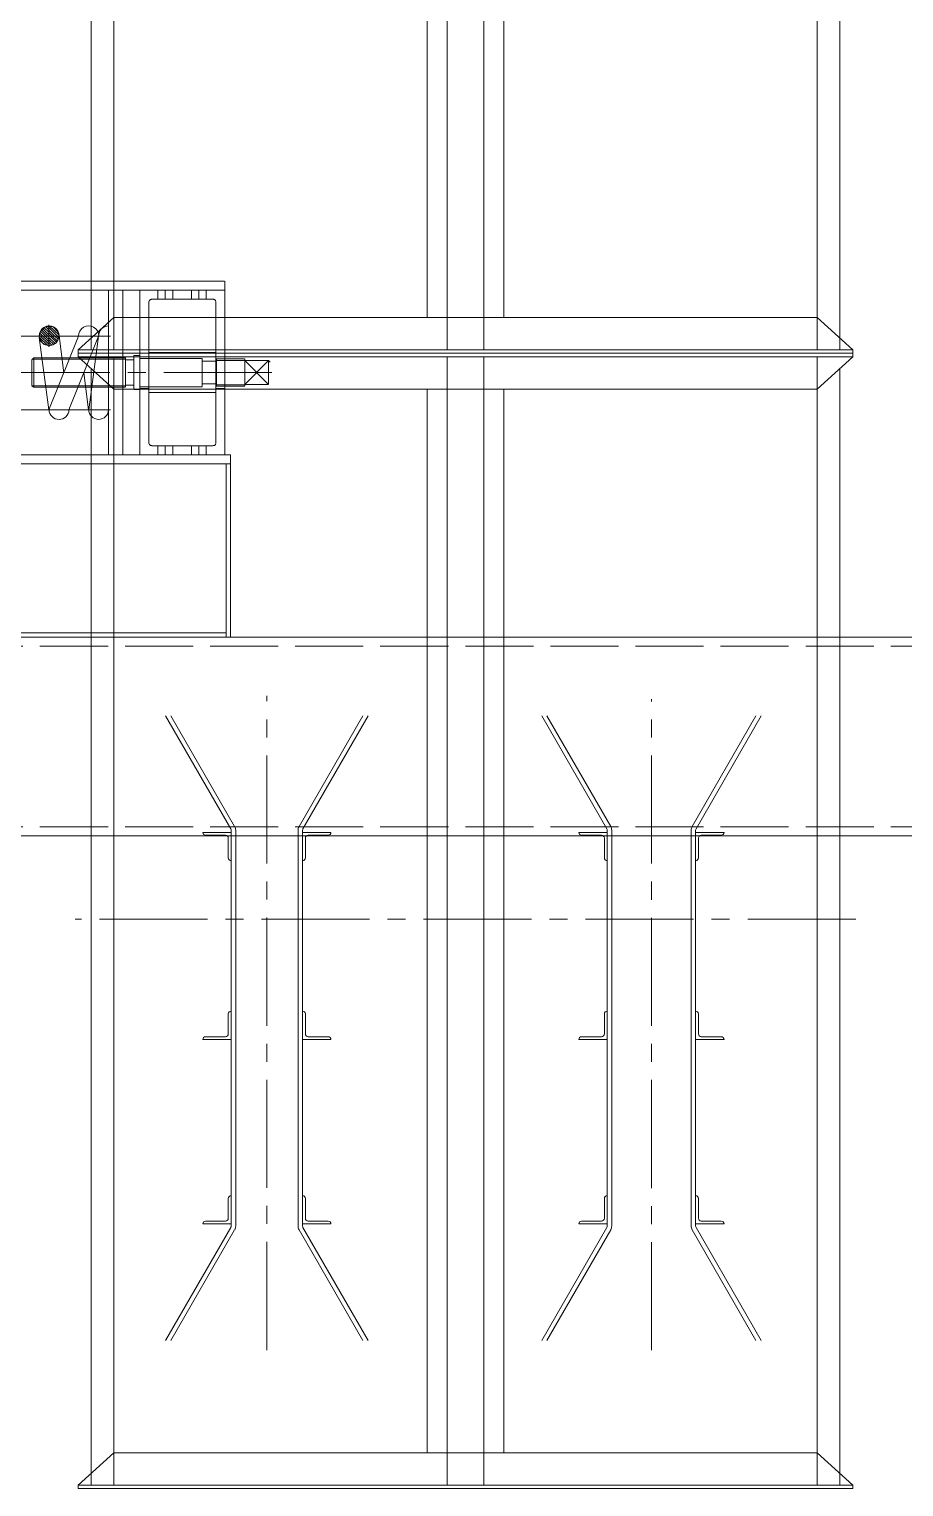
# Model space of a CAD drawing. Header units: millimetres. Extents: x 163705 to 1616509, y 81827 to 302547.
# Drawn here: x 1448117 to 1449659, y 141563 to 144131 of the extents above; entities that cross this region are included whole.
import ezdxf

# ---------------------------------------------------------------- set-up
doc = ezdxf.new("R2010")
doc.units = ezdxf.units.MM
doc.header["$LTSCALE"] = 10
doc.linetypes.add('ACAD_ISO02W100', pattern=[15, 12, -3])
doc.linetypes.add('CENTER2', pattern=[28.575, 19.05, -3.175, 3.175, -3.175])
for name, color, linetype, lineweight in [('1-中心线', 1, 'CENTER2', 0), ('1-建筑轮廓', 7, 'Continuous', 20), ('1-虚线', 8, 'ACAD_ISO02W100', 0), ('1-设备轮廓', 2, 'Continuous', 18), ('1-钢构', 6, 'Continuous', 0)]:
    doc.layers.add(name, color=color, linetype=linetype, lineweight=lineweight)

# ---------------------------------------------------------------- blocks, each defined once
blk = doc.blocks.new('*U297')
for p, q in [((0, 350), (8100, 350)), ((0, 0), (8100, 0))]:
    blk.add_line(p, q)
at = {"layer": '1-虚线'}
for p, q in [((0, 334), (8100, 334)), ((0, 16), (8100, 16))]:
    blk.add_line(p, q, dxfattribs=at)
blk = doc.blocks.new('NE50-正视图')
for p, q in [((1349.9, 6006), (1349.9, 7994)), ((1937.4, 6006), (1937.4, 7994)), ((2002.4, 6006), (2002.4, 7994)), ((2589.9, 7994), (2589.9, 6006)), ((1309.9, 6006), (1309.9, 7973.2)), ((2629.9, 6006), (2629.9, 7973.2)), ((1902.4, 6063), (1902.4, 7937)), ((2037.4, 6063), (2037.4, 7937)), ((2589.9, 6006), (1349.9, 6006)), ((1349.9, 4006), (1349.9, 5994)), ((1349.9, 5994), (2589.9, 5994)), ((1937.4, 4006), (1937.4, 5994)), ((2002.4, 4006), (2002.4, 5994)), ((2589.9, 5994), (2589.9, 4006)), ((1309.9, 4006), (1309.9, 5973.2)), ((2629.9, 4006), (2629.9, 5973.2)), ((1902.4, 4063), (1902.4, 5937)), ((2037.4, 4063), (2037.4, 5937)), ((1556, 5162.3), (1441.2, 5361.1)), ((1562.9, 5166.3), (1450.4, 5361.1)), ((1676.4, 5166.3), (1788.9, 5361.1)), ((1683.3, 5162.3), (1798.1, 5361.1)), ((2219, 5162.3), (2104.2, 5361.1)), ((2225.9, 5166.3), (2113.4, 5361.1)), ((2369.4, 5166.3), (2481.9, 5361.1)), ((2376.3, 5162.3), (2491.1, 5361.1)), ((1506.7, 5156.1), (1556.7, 5156.1)), ((1511.7, 5151.1), (1546.7, 5151.1)), ((1551.7, 5111.1), (1551.7, 5146.1)), ((1556.7, 4462.5), (1556.7, 5159.8)), ((1564.7, 4462.5), (1564.7, 5159.8)), ((1674.7, 4462.5), (1674.7, 5159.8)), ((1682.7, 4462.5), (1682.7, 5159.8)), ((1682.7, 5156.1), (1732.7, 5156.1)), ((1687.7, 5111.1), (1687.7, 5146.1)), ((1692.7, 5151.1), (1727.7, 5151.1)), ((2169.7, 5156.1), (2219.7, 5156.1)), ((2174.7, 5151.1), (2209.7, 5151.1)), ((2214.7, 5111.1), (2214.7, 5146.1)), ((2219.7, 4462.5), (2219.7, 5159.8)), ((2227.7, 4462.5), (2227.7, 5159.8)), ((2367.7, 4462.5), (2367.7, 5159.8)), ((2375.7, 4462.5), (2375.7, 5159.8)), ((2375.7, 5156.1), (2425.7, 5156.1)), ((2380.7, 5111.1), (2380.7, 5146.1)), ((2385.7, 5151.1), (2420.7, 5151.1)), ((1682.7, 5106.1), (1682.7, 5106.1)), ((2219.7, 5106.1), (2219.7, 5106.1)), ((2375.7, 5106.1), (2375.7, 5106.1)), ((1551.7, 4801.1), (1551.7, 4836.1)), ((1556.7, 4841.1), (1556.7, 4841.1)), ((1682.7, 4841.1), (1682.7, 4841.1)), ((1687.7, 4801.1), (1687.7, 4836.1)), ((2214.7, 4801.1), (2214.7, 4836.1)), ((2219.7, 4841.1), (2219.7, 4841.1)), ((2375.7, 4841.1), (2375.7, 4841.1)), ((2380.7, 4801.1), (2380.7, 4836.1)), ((1506.7, 4791.1), (1506.7, 4791.1)), ((1506.7, 4791.1), (1556.7, 4791.1)), ((1511.7, 4796.1), (1546.7, 4796.1)), ((1682.7, 4791.1), (1732.7, 4791.1)), ((1692.7, 4796.1), (1727.7, 4796.1)), ((1732.7, 4791.1), (1732.7, 4791.1)), ((2169.7, 4791.1), (2219.7, 4791.1)), ((2169.7, 4791.1), (2169.7, 4791.1)), ((2174.7, 4796.1), (2209.7, 4796.1)), ((2375.7, 4791.1), (2425.7, 4791.1)), ((2385.7, 4796.1), (2420.7, 4796.1)), ((2425.7, 4791.1), (2425.7, 4791.1)), ((1551.7, 4476.1), (1551.7, 4511.1)), ((1556.7, 4516.1), (1556.7, 4516.1)), ((1682.7, 4516.1), (1682.7, 4516.1)), ((1687.7, 4476.1), (1687.7, 4511.1)), ((2214.7, 4476.1), (2214.7, 4511.1)), ((2219.7, 4516.1), (2219.7, 4516.1)), ((2375.7, 4516.1), (2375.7, 4516.1)), ((2380.7, 4476.1), (2380.7, 4511.1)), ((1511.7, 4471.1), (1546.7, 4471.1)), ((1692.7, 4471.1), (1727.7, 4471.1)), ((2174.7, 4471.1), (2209.7, 4471.1)), ((2385.7, 4471.1), (2420.7, 4471.1)), ((1556, 4460), (1441.2, 4261.1)), ((1562.9, 4456), (1450.4, 4261.1)), ((1506.7, 4466.1), (1556.7, 4466.1)), ((1676.4, 4456), (1788.9, 4261.1)), ((1682.7, 4466.1), (1732.7, 4466.1)), ((1683.3, 4460), (1798.1, 4261.1)), ((2219, 4460), (2104.2, 4261.1)), ((2225.9, 4456), (2113.4, 4261.1)), ((2169.7, 4466.1), (2219.7, 4466.1)), ((2369.4, 4456), (2481.9, 4261.1)), ((2375.7, 4466.1), (2425.7, 4466.1)), ((2376.3, 4460), (2491.1, 4261.1)), ((2425.7, 4466.1), (2425.7, 4466.1)), ((2589.9, 4006), (1349.9, 4006))]:
    blk.add_line(p, q)
for points in [[(1286.9, 6006), (1349.9, 6063), (2589.9, 6063), (2652.9, 6006)], [(1286.9, 6000), (1286.9, 6006), (2652.9, 6006), (2652.9, 6000)], [(1286.9, 6000), (1286.9, 5994), (2652.9, 5994), (2652.9, 6000)], [(1286.9, 5994), (1349.9, 5937), (2589.9, 5937), (2652.9, 5994)], [(1286.9, 4006), (1349.9, 4063), (2589.9, 4063), (2652.9, 4006)], [(1286.9, 4000), (1286.9, 4006), (2652.9, 4006), (2652.9, 4000)]]:
    blk.add_lwpolyline(points, close=True)
for centre, radius, start, end in [((1551.7, 5159.8), 5, 0, 30), ((1551.7, 5159.8), 13, 0, 30), ((1687.7, 5159.8), 13, 150, 180), ((1687.7, 5159.8), 5, 150, 180), ((2214.7, 5159.8), 5, 0, 30), ((2214.7, 5159.8), 13, 0, 30), ((2380.7, 5159.8), 13, 150, 180), ((2380.7, 5159.8), 5, 150, 180), ((1511.7, 5156.1), 5, 180, 270), ((1546.7, 5146.1), 5, 0, 90), ((1692.7, 5146.1), 5, 90, 180), ((1727.7, 5156.1), 5, 270, 0), ((2174.7, 5156.1), 5, 180, 270), ((2209.7, 5146.1), 5, 0, 90), ((2385.7, 5146.1), 5, 90, 180), ((2420.7, 5156.1), 5, 270, 0), ((1556.7, 5111.1), 5, 180, 270), ((1682.7, 5111.1), 5, 270, 0), ((2219.7, 5111.1), 5, 180, 270), ((2375.7, 5111.1), 5, 270, 0), ((1556.7, 4836.1), 5, 90, 180), ((1682.7, 4836.1), 5, 0, 90), ((2219.7, 4836.1), 5, 90, 180), ((2375.7, 4836.1), 5, 0, 90), ((1511.7, 4791.1), 5, 90, 180), ((1546.7, 4801.1), 5, 270, 0), ((1692.7, 4801.1), 5, 180, 270), ((1727.7, 4791.1), 5, 0, 90), ((2174.7, 4791.1), 5, 90, 180), ((2209.7, 4801.1), 5, 270, 0), ((2385.7, 4801.1), 5, 180, 270), ((2420.7, 4791.1), 5, 0, 90), ((1556.7, 4511.1), 5, 90, 180), ((1682.7, 4511.1), 5, 0, 90), ((2219.7, 4511.1), 5, 90, 180), ((2375.7, 4511.1), 5, 0, 90), ((1511.7, 4466.1), 5, 90, 180), ((1546.7, 4476.1), 5, 270, 0), ((1692.7, 4476.1), 5, 180, 270), ((1727.7, 4466.1), 5, 0, 90), ((2174.7, 4466.1), 5, 90, 180), ((2209.7, 4476.1), 5, 270, 0), ((2385.7, 4476.1), 5, 180, 270), ((2420.7, 4466.1), 5, 0, 90), ((1551.7, 4462.5), 5, 330, 0), ((1551.7, 4462.5), 13, 330, 0), ((1687.7, 4462.5), 13, 180, 210), ((1687.7, 4462.5), 13, 180, 210), ((1687.7, 4462.5), 5, 180, 210), ((2214.7, 4462.5), 5, 330, 0), ((2214.7, 4462.5), 13, 330, 0), ((2380.7, 4462.5), 13, 180, 210), ((2380.7, 4462.5), 5, 180, 210)]:
    blk.add_arc(centre, radius, start, end)
at = {"layer": '1-中心线'}
for p, q in [((1619.7, 4243.9), (1619.7, 5396.6)), ((2297.7, 4243.7), (2297.7, 5390.7)), ((2657.9, 5003), (1281.9, 5003))]:
    blk.add_line(p, q, dxfattribs=at)
blk = doc.blocks.new('2PG64对辊机-侧视图')
for points in [[(83.1, 627.2), (83.1, 611.6)], [(1598.4, 611.6), (1598.4, 627.2), (83.5, 627.2)], [(83.1, 321.6), (83.1, 611.2), (232.6, 611.2)], [(1598.4, 583.9), (1598.4, 611.2), (83.5, 611.2)], [(103.6, 595.4), (103.2, 595.4), (102.5, 595), (101.7, 595), (101.3, 594.7), (100.9, 594.3), (100.1, 593.9), (99.7, 593.5), (99.3, 592.7), (99.3, 592.3), (98.9, 591.5), (98.9, 591.1), (98.9, 590.4)], [(103.8, 595.2), (211.6, 595.2)], [(115.9, 611.2), (115.9, 595.6)], [(128.8, 611.2), (128.8, 595.6)], [(142.1, 611.2), (142.1, 595.6)], [(174.9, 611.2), (174.9, 595.6)], [(188.1, 611.2), (188.1, 595.6)], [(201, 611.2), (201, 595.6)], [(216.8, 590.4), (216.8, 591.1), (216.8, 591.5), (216.4, 592.3), (216, 592.7), (215.7, 593.5), (215.3, 593.9), (214.9, 594.3), (214.5, 594.7), (213.7, 595), (212.9, 595), (212.5, 595.4), (211.7, 595.4)], [(263.1, 611.2), (263.1, 321.6)], [(288.1, 611.2), (288.1, 321.6)], [(99.1, 590.2), (99.1, 342.3)], [(217, 590.2), (217, 342.3)], [(391.9, 548), (375.8, 532.3)], [(386, 546.8), (377.3, 537.7)], [(393.1, 545.3), (378.9, 530.7)], [(393.1, 541), (383.2, 530.7)], [(395.8, 548), (393.3, 545.6)], [(399.3, 547.2), (393.3, 541.3)], [(402, 545.7), (393.3, 537)], [(404.4, 543.7), (393.3, 532.7)], [(406.7, 541.8), (395.7, 530.7)], [(378.6, 530.4), (376.2, 528)], [(382.9, 530.4), (376.9, 524.9)], [(387.2, 530.4), (378.5, 522.1)], [(391.1, 530.4), (380.1, 519.4)], [(393.1, 528.1), (382.4, 517.5)], [(393.1, 523.8), (384.7, 515.5)], [(393.1, 536.7), (387.5, 530.7)], [(393.1, 519.9), (387.9, 514.3)], [(393.1, 515.6), (391, 513.5)], [(393.1, 532.4), (391.4, 530.7)], [(404, 530.4), (393.3, 520.2)], [(399.7, 530.4), (393.3, 524.1)], [(395.4, 530.4), (393.3, 528.4)], [(408.3, 530.4), (393.3, 515.9)], [(410.6, 528.5), (395.3, 513.6)], [(408.3, 539), (400, 530.7)], [(408.7, 522.6), (401.5, 515.5)], [(409.8, 536.3), (404.3, 530.7)], [(410.6, 532.8), (408.6, 530.7)], [(48, 490.2), (48, 442.6)], [(98, 442.6), (98, 490.2), (48.4, 490.2)], [(99.1, 494.1), (83.5, 494.1)], [(99.1, 501.2), (216.6, 501.2)], [(233, 491), (123.3, 491)], [(217, 494.1), (232.6, 494.1)], [(233, 496.1), (233, 436.4)], [(243.2, 436.4), (243.2, 496.1), (233.4, 496.1)], [(243.2, 488.7), (257.6, 488.7)], [(258, 492.2), (258, 440.7)], [(258, 489.5), (422.7, 489.5)], [(420, 492.2), (258.4, 492.2)], [(420, 440.7), (420, 492.2), (422.8, 489.3)], [(423.1, 489.1), (423.1, 443.4)], [(5.9, 445.4), (5.9, 487.1), (3.4, 484.3)], [(5.9, 487.1), (47.7, 445.2)], [(6.1, 445.2), (48, 487.5), (97.6, 487.5)], [(48, 487.1), (6.2, 487.1)], [(123, 486), (98.4, 486)], [(331.8, 465.7), (323.2, 400.5)], [(5.9, 445), (47.6, 445)], [(48, 444.6), (97.6, 444.6)], [(48, 442.2), (97.6, 442.2)], [(99.1, 437.9), (83.5, 437.9)], [(98, 446.1), (122.6, 446.1)], [(123, 441.1), (232.6, 441.1)], [(217, 437.9), (232.6, 437.9)], [(243.2, 443.8), (257.6, 443.8)], [(258, 442.6), (422.7, 442.6)], [(258, 440.3), (419.6, 440.3)], [(423.1, 443), (420.3, 440.6)], [(99.1, 430.9), (216.6, 430.9)], [(233, 436), (242.8, 436)], [(98.9, 342.1), (98.9, 341.7), (98.9, 340.9), (99.3, 340.2), (99.3, 339.8), (99.7, 339.4), (100.1, 338.6), (100.9, 338.2), (101.3, 337.8), (101.7, 337.8), (102.5, 337.4), (103.2, 337.4), (103.6, 337.4)], [(211.9, 337.2), (104.2, 337.2)], [(115.9, 337.2), (115.9, 321.6)], [(128.8, 337.2), (128.8, 321.6)], [(142.1, 337.2), (142.1, 321.6)], [(174.9, 337.2), (174.9, 321.6)], [(188.1, 337.2), (188.1, 321.6)], [(201, 337.2), (201, 321.6)], [(211.7, 337.4), (212.5, 337.4), (212.9, 337.4), (213.7, 337.8), (214.5, 337.8), (214.9, 338.2), (215.3, 338.6), (215.7, 339.4), (216, 339.8), (216.4, 340.2), (216.8, 340.9), (216.8, 341.7), (216.8, 342.1)], [(1878.2, 321.2), (73, 321.2), (73, 305.6)], [(233, 321.2), (83.5, 321.2)], [(73, 0.4), (73, 305.2), (1878.2, 305.2)], [(80.8, 305.2), (80.8, 0.4)], [(73, 0), (3279.1, 0)], [(80.8, 7.8), (1878.2, 7.8)]]:
    blk.add_lwpolyline(points)
for points in [[(233, 321.6), (233, 611.2)], [(123, 441.5), (123, 491)]]:
    blk.add_lwpolyline(points, close=True)
for points in [[(392.9, 400.7, -0.981669), (357.8, 400.6), (305.6, 530.4), (323, 400.7, -0.981448), (288.1, 400.9), (287.9, 548.2, -0.4225), (305.4, 530.6, -1.004166), (340.8, 530.4), (393.1, 400.5), (410.6, 528.1)], [(367, 465.7), (375.3, 530.6, -1.00398), (410.6, 530.4), (410.7, 530.3)]]:
    blk.add_lwpolyline(points, format="xyb")
blk.add_circle((392.7, 530.8), 17)
at = {"layer": '1-中心线'}
for p, q in [((284.9, 530.4), (679.1, 530.4)), ((0, 466), (1609.4, 466)), ((284.9, 400.5), (683.4, 400.5))]:
    blk.add_line(p, q, dxfattribs=at)
blk.add_lwpolyline([(393.1, 550), (393.1, 511.7)], dxfattribs=at)

msp = doc.modelspace()

# ---------------------------------------------------------------- linework, layer by layer
at = {"layer": '1-建筑轮廓'}
msp.add_line((1430750.296, 143059.632), (1515696.37, 143059.632), dxfattribs=at)

# ---------------------------------------------------------------- block references
at = {"layer": '1-设备轮廓'}
msp.add_blockref('NE50-正视图', (1446915.978, 137559.632), dxfattribs=at)
at = {"layer": '1-设备轮廓', "xscale": -1}
msp.add_blockref('2PG64对辊机-侧视图', (1448544.595, 143059.632), dxfattribs=at)
at = {"layer": '1-钢构'}
msp.add_blockref('*U297', (1442285.648, 142709.632), dxfattribs=at)

doc.saveas('drawing.dxf')
